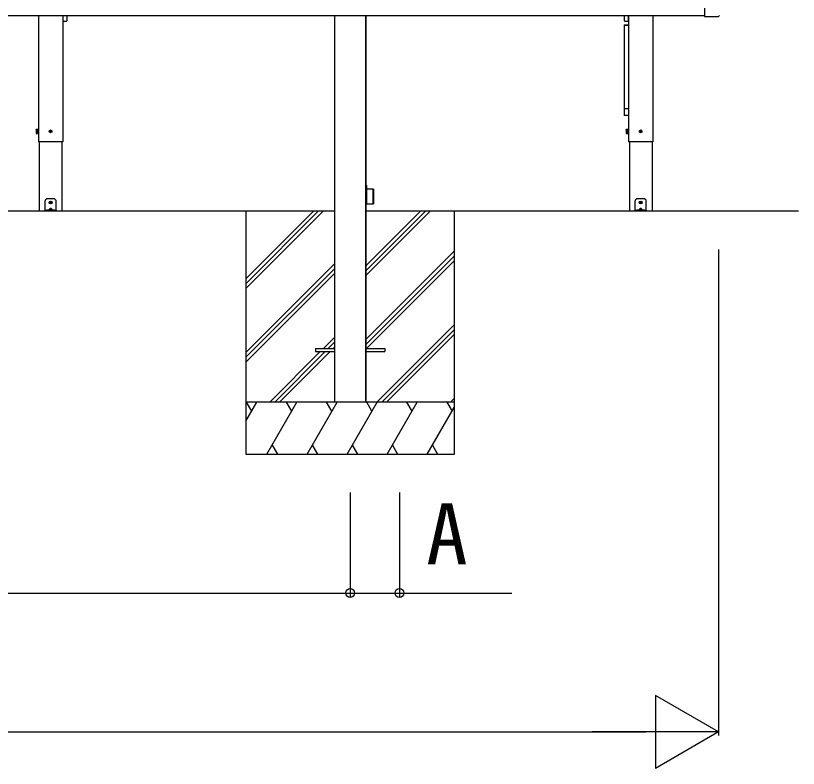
# Model space of a CAD drawing. Units: millimetres, scale not verified. Extents: x -1050 to 1050, y -1560 to 1553.
# Drawn here: x -274.4 to -48.9, y 733.4 to 950.2 of the extents above; entities that cross this region are included whole.
import ezdxf
from ezdxf.enums import TextEntityAlignment as Align

# ---------------------------------------------------------------- set-up
doc = ezdxf.new("R2010")
doc.units = ezdxf.units.MM
doc.header["$LTSCALE"] = 8
for name, color, linetype in [('0-2_YKK_11', 7, 'Continuous'), ('0-5_YKK_A1', 4, 'Continuous'), ('0-6_YKK_D', 6, 'Continuous')]:
    doc.layers.add(name, color=color, linetype=linetype)
doc.styles.add('ＭＳ ゴシック', font='')
doc.styles.get('ＭＳ ゴシック').set_extended_font_data('MS Gothic')

msp = doc.modelspace()

# ---------------------------------------------------------------- linework, layer by layer
at = {"layer": '0-2_YKK_11'}
for p, q in [((-182.588, 893.886), (-506.148, 893.886)), ((-48.931, 893.886), (-173.548, 893.886)), ((-182.588, 854.384), (-182.588, 853.387)), ((-173.548, 854.384), (-173.548, 853.387))]:
    msp.add_line(p, q, dxfattribs=at)
msp.add_lwpolyline([(-173.548, 838.886), (-173.598, 838.886), (-182.538, 838.886), (-182.588, 838.886)], dxfattribs=at)
at = {"layer": '0-5_YKK_A1'}
for p, q in [((-75.968, 950.186), (-342.868, 950.186)), ((-267.876, 950.186), (-267.876, 913.886)), ((-267.868, 950.186), (-267.868, 913.886)), ((-260.888, 950.186), (-260.888, 948.766)), ((-259.648, 948.766), (-259.648, 950.186)), ((-182.588, 950.186), (-182.588, 838.886)), ((-173.598, 950.186), (-173.598, 838.886)), ((-173.548, 950.186), (-173.548, 838.886)), ((-99.088, 950.186), (-99.088, 948.766)), ((-97.868, 950.186), (-97.868, 950.175)), ((-97.868, 950.186), (-97.868, 913.886)), ((-97.86, 950.186), (-97.86, 913.886)), ((-97.848, 948.766), (-97.848, 950.186)), ((-90.86, 950.186), (-90.86, 913.886)), ((-90.86, 950.186), (-90.86, 913.886)), ((-90.852, 950.186), (-90.852, 913.886)), ((-75.868, 949.936), (-72.009, 949.936)), ((-71.929, 949.975), (-71.938, 949.965)), ((-71.929, 949.975), (-71.707, 950.197)), ((-71.697, 950.206), (-71.707, 950.197)), ((-260.868, 948.706), (-260.868, 913.886)), ((-260.86, 948.696), (-260.86, 913.886)), ((-260.788, 948.666), (-259.748, 948.666)), ((-99.088, 947.452), (-99.088, 945.736)), ((-99.068, 923.327), (-99.068, 947.397)), ((-98.988, 948.666), (-97.948, 948.666)), ((-98.988, 947.552), (-97.948, 947.552)), ((-98.988, 947.527), (-97.948, 947.527)), ((-98.968, 947.49), (-97.968, 947.49)), ((-99.088, 923.272), (-99.088, 923.258)), ((-99.088, 923.258), (-99.088, 923.206)), ((-99.088, 923.206), (-99.088, 922.95)), ((-99.088, 922.95), (-99.088, 921.78)), ((-97.948, 923.364), (-98.988, 923.364)), ((-97.948, 921.456), (-98.988, 921.456)), ((-268.548, 917.386), (-268.503, 917.463)), ((-268.548, 917.386), (-268.548, 916.386)), ((-268.548, 916.386), (-268.503, 916.308)), ((-268.503, 917.463), (-268.148, 917.463)), ((-268.503, 917.174), (-268.148, 917.174)), ((-268.503, 916.597), (-268.148, 916.597)), ((-268.503, 916.308), (-268.148, 916.308)), ((-268.148, 917.463), (-268.148, 916.308)), ((-268.028, 917.511), (-267.868, 917.511)), ((-264.592, 916.936), (-264.481, 916.938)), ((-264.592, 916.836), (-264.481, 916.834)), ((-264.481, 916.938), (-264.43, 916.948)), ((-264.481, 916.834), (-264.43, 916.824)), ((-264.42, 916.999), (-264.43, 916.948)), ((-264.42, 916.772), (-264.43, 916.824)), ((-264.418, 917.11), (-264.42, 916.999)), ((-264.418, 916.661), (-264.42, 916.772)), ((-264.318, 917.11), (-264.316, 916.999)), ((-264.318, 916.661), (-264.316, 916.772)), ((-264.316, 916.999), (-264.306, 916.948)), ((-264.316, 916.772), (-264.306, 916.824)), ((-264.254, 916.938), (-264.306, 916.948)), ((-264.254, 916.834), (-264.306, 916.824)), ((-264.143, 916.936), (-264.254, 916.938)), ((-264.143, 916.836), (-264.254, 916.834)), ((-98.54, 917.386), (-98.496, 917.463)), ((-98.54, 917.386), (-98.54, 916.386)), ((-98.54, 916.386), (-98.496, 916.308)), ((-98.496, 917.463), (-98.14, 917.463)), ((-98.496, 917.174), (-98.14, 917.174)), ((-98.496, 916.597), (-98.14, 916.597)), ((-98.496, 916.308), (-98.14, 916.308)), ((-98.14, 917.463), (-98.14, 916.308)), ((-98.02, 917.511), (-97.86, 917.511)), ((-94.585, 916.936), (-94.474, 916.938)), ((-94.585, 916.836), (-94.474, 916.834)), ((-94.474, 916.938), (-94.422, 916.948)), ((-94.474, 916.834), (-94.422, 916.824)), ((-94.412, 916.999), (-94.422, 916.948)), ((-94.412, 916.772), (-94.422, 916.824)), ((-94.41, 917.11), (-94.412, 916.999)), ((-94.41, 916.661), (-94.412, 916.772)), ((-94.31, 917.11), (-94.308, 916.999)), ((-94.31, 916.661), (-94.308, 916.772)), ((-94.308, 916.999), (-94.298, 916.948)), ((-94.308, 916.772), (-94.298, 916.824)), ((-94.247, 916.938), (-94.298, 916.948)), ((-94.247, 916.834), (-94.298, 916.824)), ((-94.136, 916.936), (-94.247, 916.938)), ((-94.136, 916.836), (-94.247, 916.834)), ((-260.86, 913.886), (-267.876, 913.886)), ((-267.633, 913.886), (-267.633, 893.886)), ((-261.103, 913.886), (-261.103, 893.886)), ((-90.852, 913.886), (-97.868, 913.886)), ((-97.625, 913.886), (-97.625, 893.886)), ((-91.095, 913.886), (-91.095, 893.886)), ((-173.548, 901.336), (-173.496, 901.336)), ((-173.496, 901.306), (-173.548, 901.306)), ((-173.496, 901.336), (-173.426, 901.336)), ((-173.496, 901.336), (-173.496, 901.306)), ((-173.479, 899.465), (-173.496, 901.306)), ((-173.396, 901.306), (-173.38, 899.577)), ((-171.397, 900.211), (-173.386, 900.246)), ((-171.397, 898.111), (-171.397, 900.211)), ((-171.368, 900.181), (-171.368, 896.04)), ((-173.368, 898.111), (-173.548, 898.111)), ((-173.356, 899.461), (-173.368, 898.111)), ((-173.368, 898.111), (-173.356, 896.76)), ((-171.397, 896.01), (-171.397, 898.111)), ((-265.968, 894.186), (-265.968, 896.903)), ((-265.468, 897.486), (-265.909, 897.044)), ((-263.268, 897.486), (-265.468, 897.486)), ((-264.592, 896.436), (-264.481, 896.438)), ((-264.592, 896.336), (-264.481, 896.334)), ((-264.481, 896.438), (-264.43, 896.448)), ((-264.481, 896.334), (-264.43, 896.324)), ((-264.42, 896.499), (-264.43, 896.448)), ((-264.42, 896.272), (-264.43, 896.324)), ((-264.418, 896.61), (-264.42, 896.499)), ((-264.418, 896.161), (-264.42, 896.272)), ((-264.318, 896.61), (-264.316, 896.499)), ((-264.318, 896.161), (-264.316, 896.272)), ((-264.316, 896.499), (-264.306, 896.448)), ((-264.316, 896.272), (-264.306, 896.324)), ((-264.254, 896.438), (-264.306, 896.448)), ((-264.254, 896.334), (-264.306, 896.324)), ((-264.143, 896.436), (-264.254, 896.438)), ((-264.143, 896.336), (-264.254, 896.334)), ((-262.826, 897.044), (-263.268, 897.486)), ((-262.768, 894.186), (-262.768, 896.903)), ((-173.548, 895.915), (-173.487, 895.915)), ((-173.487, 895.886), (-173.548, 895.886)), ((-173.487, 895.915), (-173.479, 896.757)), ((-173.487, 895.886), (-173.487, 895.915)), ((-173.417, 895.886), (-173.487, 895.886)), ((-173.38, 896.644), (-173.387, 895.915)), ((-173.386, 895.975), (-171.397, 896.01)), ((-95.96, 894.186), (-95.96, 896.903)), ((-95.46, 897.486), (-95.902, 897.044)), ((-93.26, 897.486), (-95.46, 897.486)), ((-94.585, 896.436), (-94.474, 896.438)), ((-94.585, 896.336), (-94.474, 896.334)), ((-94.474, 896.438), (-94.422, 896.448)), ((-94.474, 896.334), (-94.422, 896.324)), ((-94.412, 896.499), (-94.422, 896.448)), ((-94.412, 896.272), (-94.422, 896.324)), ((-94.41, 896.61), (-94.412, 896.499)), ((-94.41, 896.161), (-94.412, 896.272)), ((-94.31, 896.61), (-94.308, 896.499)), ((-94.31, 896.161), (-94.308, 896.272)), ((-94.308, 896.499), (-94.298, 896.448)), ((-94.308, 896.272), (-94.298, 896.324)), ((-94.247, 896.438), (-94.298, 896.448)), ((-94.247, 896.334), (-94.298, 896.324)), ((-94.136, 896.436), (-94.247, 896.438)), ((-94.136, 896.336), (-94.247, 896.334)), ((-92.819, 897.044), (-93.26, 897.486)), ((-92.76, 894.186), (-92.76, 896.903)), ((-261.103, 893.886), (-267.633, 893.886)), ((-265.968, 894.136), (-265.968, 894.186)), ((-265.968, 893.886), (-265.968, 894.136)), ((-265.968, 894.136), (-265.909, 894.136)), ((-265.909, 893.886), (-265.968, 893.886)), ((-265.909, 894.136), (-265.468, 894.136)), ((-263.268, 894.136), (-265.468, 894.136)), ((-263.268, 893.886), (-265.468, 893.886)), ((-264.512, 894.631), (-264.958, 894.186)), ((-264.768, 894.228), (-264.768, 894.186)), ((-264.768, 894.186), (-263.968, 894.186)), ((-264.718, 894.136), (-264.018, 894.136)), ((-263.778, 894.186), (-264.223, 894.631)), ((-263.968, 894.228), (-263.968, 894.186)), ((-263.268, 893.886), (-263.268, 894.136)), ((-263.268, 894.136), (-262.826, 894.136)), ((-262.826, 893.886), (-263.268, 893.886)), ((-262.826, 894.136), (-262.768, 894.136)), ((-262.768, 894.186), (-262.768, 894.136)), ((-208.121, 893.886), (-208.121, 823.886)), ((-208.121, 874.414), (-188.65, 893.886)), ((-208.121, 873), (-187.235, 893.886)), ((-208.121, 871.586), (-185.821, 893.886)), ((-173.548, 875.323), (-154.985, 893.886)), ((-173.548, 876.737), (-156.399, 893.886)), ((-173.548, 878.151), (-157.813, 893.886)), ((-148.121, 893.886), (-148.121, 823.886)), ((-91.095, 893.886), (-97.625, 893.886)), ((-95.96, 894.136), (-95.96, 894.186)), ((-95.96, 893.886), (-95.96, 894.136)), ((-95.96, 894.136), (-95.902, 894.136)), ((-95.902, 893.886), (-95.96, 893.886)), ((-95.902, 894.136), (-95.46, 894.136)), ((-93.26, 894.136), (-95.46, 894.136)), ((-93.26, 893.886), (-95.46, 893.886)), ((-94.505, 894.631), (-94.95, 894.186)), ((-94.76, 894.228), (-94.76, 894.186)), ((-94.76, 894.186), (-93.96, 894.186)), ((-94.71, 894.136), (-94.01, 894.136)), ((-93.77, 894.186), (-94.216, 894.631)), ((-93.96, 894.228), (-93.96, 894.186)), ((-93.26, 893.886), (-93.26, 894.136)), ((-93.26, 894.136), (-92.819, 894.136)), ((-92.819, 893.886), (-93.26, 893.886)), ((-92.819, 894.136), (-92.76, 894.136)), ((-92.76, 894.186), (-92.76, 894.136)), ((-173.548, 856.938), (-148.121, 882.364)), ((-173.548, 855.524), (-148.121, 880.95)), ((-173.322, 854.336), (-148.121, 879.536)), ((-208.121, 853.201), (-182.588, 878.735)), ((-208.121, 851.787), (-182.588, 877.32)), ((-208.121, 850.373), (-182.588, 875.906)), ((-170.387, 838.886), (-148.121, 861.151)), ((-168.973, 838.886), (-148.121, 859.737)), ((-185.773, 854.336), (-182.588, 857.521)), ((-167.558, 838.886), (-148.121, 858.323)), ((-184.359, 854.336), (-182.588, 856.107)), ((-182.945, 854.336), (-182.588, 854.693)), ((-201.224, 838.886), (-186.673, 853.436)), ((-199.809, 838.886), (-185.259, 853.436)), ((-198.395, 838.886), (-183.845, 853.436)), ((-188.048, 854.336), (-188.048, 853.436)), ((-188.048, 854.336), (-182.588, 854.336)), ((-188.048, 853.436), (-182.588, 853.436)), ((-173.548, 854.336), (-168.048, 854.336)), ((-173.548, 853.436), (-168.048, 853.436)), ((-168.048, 854.336), (-168.048, 853.436)), ((-149.174, 838.886), (-148.121, 839.938)), ((-148.121, 838.886), (-208.121, 838.886)), ((-208.121, 833.363), (-204.933, 838.886)), ((-206.433, 836.288), (-207.933, 838.886)), ((-202.046, 823.886), (-193.386, 838.886)), ((-194.886, 836.287), (-196.386, 838.886)), ((-190.499, 823.886), (-181.839, 838.886)), ((-183.339, 836.287), (-184.839, 838.886)), ((-178.952, 823.886), (-170.292, 838.886)), ((-171.792, 836.287), (-173.292, 838.886)), ((-167.405, 823.886), (-158.745, 838.886)), ((-160.245, 836.288), (-161.745, 838.886)), ((-155.858, 823.886), (-148.121, 837.286)), ((-150.198, 838.886), (-148.698, 836.288)), ((-200.546, 826.484), (-199.046, 823.886)), ((-188.999, 826.484), (-187.499, 823.886)), ((-177.452, 826.484), (-175.952, 823.886)), ((-165.905, 826.484), (-164.405, 823.886)), ((-154.358, 826.484), (-152.858, 823.886)), ((-208.121, 823.886), (-148.121, 823.886))]:
    msp.add_line(p, q, dxfattribs=at)
for points in [[(-75.968, 964.294), (-75.968, 950.277), (-75.968, 950.036)], [(-99.088, 921.78), (-99.088, 921.576), (-99.088, 921.556)], [(-267.868, 916.261), (-268.028, 916.261), (-268.028, 917.511)], [(-97.86, 916.261), (-98.02, 916.261), (-98.02, 917.511)], [(-173.479, 899.465), (-173.379, 899.462), (-173.356, 899.461)], [(-173.479, 896.757), (-173.379, 896.759), (-173.356, 896.76)], [(-265.468, 894.136), (-265.468, 893.886), (-265.909, 893.886)], [(-262.768, 894.136), (-262.768, 893.886), (-262.826, 893.886)], [(-95.46, 894.136), (-95.46, 893.886), (-95.902, 893.886)], [(-92.76, 894.136), (-92.76, 893.886), (-92.819, 893.886)]]:
    msp.add_lwpolyline(points, dxfattribs=at)
for points in [[(-268.148, 917.461), (-268.028, 917.461), (-268.028, 916.311), (-268.148, 916.311)], [(-98.14, 917.461), (-98.02, 917.461), (-98.02, 916.311), (-98.14, 916.311)]]:
    msp.add_lwpolyline(points, close=True, dxfattribs=at)
for centre, radius in [((-264.368, 916.886), 0.4), ((-264.156, 916.673), 0.03), ((-94.36, 916.886), 0.4), ((-94.148, 916.673), 0.03), ((-264.368, 896.386), 0.4), ((-264.156, 896.173), 0.03), ((-94.36, 896.386), 0.4), ((-94.148, 896.173), 0.03)]:
    msp.add_circle(centre, radius, dxfattribs=at)
for centre, radius, start, end in [((-75.868, 950.036), 0.1, 180, 270), ((-72.009, 950.036), 0.1, 270, 315), ((-260.788, 948.766), 0.1, 180, 270), ((-259.748, 948.766), 0.1, 270, 0), ((-98.988, 948.766), 0.1, 180, 270), ((-98.988, 947.452), 0.1, 90, 180), ((-98.991, 947.43), 0.0964, 87.79679, 177.6127), ((-98.971, 947.393), 0.0964, 87.79679, 177.6127), ((-97.964, 947.393), 0.0964, 6.84841, 92.20321), ((-97.948, 948.766), 0.1, 270, 0), ((-97.948, 947.452), 0.1, 37.44287, 90), ((-97.946, 947.424), 0.103, 40.31355, 90.66766), ((-99, 945.737), 0.0881, 180.33509, 219.38129), ((-98.991, 923.268), 0.0964, 87.79679, 177.6127), ((-97.944, 923.268), 0.0964, 38.24694, 92.20321), ((-98.988, 921.556), 0.1, 180, 270), ((-97.948, 921.556), 0.1, 270, 322.55713), ((-268.292, 917.319), 0.256, 145.61708, 214.38292), ((-268.292, 916.453), 0.256, 145.61708, 214.38292), ((-267.592, 916.886), 0.955, 162.41276, 197.58724), ((-264.368, 916.886), 0.23, 167.44414, 192.55586), ((-264.368, 916.886), 0.23, 77.44414, 102.55586), ((-264.368, 916.886), 0.23, 257.44414, 282.55586), ((-264.368, 916.886), 0.23, 347.44414, 12.55586), ((-98.285, 917.319), 0.256, 145.61708, 214.38292), ((-98.285, 916.453), 0.256, 145.61708, 214.38292), ((-97.585, 916.886), 0.955, 162.41276, 197.58724), ((-94.36, 916.886), 0.23, 167.44414, 192.55586), ((-94.36, 916.886), 0.23, 77.44414, 102.55586), ((-94.36, 916.886), 0.23, 257.44414, 282.55586), ((-94.36, 916.886), 0.23, 347.44414, 12.55586), ((-173.426, 901.306), 0.03, 0.5, 90), ((-171.398, 900.181), 0.03, 0, 89), ((-173.484, 899.568), 0.104, 272.34943, 4.76455), ((-265.768, 896.903), 0.2, 135, 180), ((-264.368, 896.386), 0.23, 167.44414, 192.55586), ((-264.368, 896.386), 0.23, 77.44414, 102.55586), ((-264.368, 896.386), 0.23, 257.44414, 282.55586), ((-264.368, 896.386), 0.23, 347.44414, 12.55586), ((-262.968, 896.903), 0.2, 0, 45), ((-173.486, 896.651), 0.105, 356.22953, 86.65649), ((-173.417, 895.916), 0.03, 270, 359.5), ((-171.398, 896.04), 0.03, 271, 0), ((-95.76, 896.903), 0.2, 135, 180), ((-94.36, 896.386), 0.23, 167.44414, 192.55586), ((-94.36, 896.386), 0.23, 77.44414, 102.55586), ((-94.36, 896.386), 0.23, 257.44414, 282.55586), ((-94.36, 896.386), 0.23, 347.44414, 12.55586), ((-92.96, 896.903), 0.2, 0, 45), ((-264.668, 894.228), 0.1, 126.03188, 180), ((-264.718, 894.186), 0.05, 180, 270), ((-264.368, 893.816), 0.61, 53.96812, 126.03188), ((-264.018, 894.186), 0.05, 270, 0), ((-264.068, 894.228), 0.1, 0, 53.96812), ((-94.66, 894.228), 0.1, 126.03188, 180), ((-94.71, 894.186), 0.05, 180, 270), ((-94.36, 893.816), 0.61, 53.96812, 126.03188), ((-94.01, 894.186), 0.05, 270, 0), ((-94.06, 894.228), 0.1, 0, 53.96812)]:
    msp.add_arc(centre, radius, start, end, dxfattribs=at)
for centre, major_axis, ratio, start_param, end_param in [((-173.496, 901.306), (0.1, 0), 0.002618, 0.000016, 1.5707362), ((-173.487, 895.916), (0.1, 0), 0.002618, 4.7124491, 6.2831693), ((-264.908, 894.186), (0.0688, 0.0425), 0.381966, 2.1243707, 3.695167), ((-264.368, 894.343), (0, -0.354), 0.707107, 2.5261129, 3.7570724), ((-263.828, 894.186), (0.0688, -0.0425), 0.381966, 5.7296109, 7.3004073), ((-94.9, 894.186), (0.0688, 0.0425), 0.381966, 2.1243707, 3.695167), ((-94.36, 894.343), (0, -0.354), 0.707107, 2.5261129, 3.7570724), ((-93.82, 894.186), (0.0688, -0.0425), 0.381966, 5.7296109, 7.3004073)]:
    msp.add_ellipse(centre, major_axis=major_axis, ratio=ratio, start_param=start_param, end_param=end_param, dxfattribs=at)
at = {"layer": '0-6_YKK_D'}
for p, q in [((-71.918, 882.886), (-71.918, 742.886)), ((-178.068, 812.886), (-178.068, 782.886)), ((-178.068, 812.886), (-178.068, 782.886)), ((-163.868, 812.886), (-163.868, 782.886)), ((-510.668, 783.886), (-178.068, 783.886)), ((-71.918, 743.886), (-90.104, 754.386)), ((-90.104, 754.386), (-90.104, 733.386)), ((-595.818, 743.886), (-92.918, 743.886)), ((-71.918, 743.886), (-108.291, 743.886)), ((-71.918, 743.886), (-90.104, 733.386))]:
    msp.add_line(p, q, dxfattribs=at)
msp.add_lwpolyline([(-178.068, 783.886), (-163.868, 783.886), (-131.495, 783.886)], dxfattribs=at)
for centre in [(-178.068, 783.886), (-178.068, 783.886), (-163.868, 783.886)]:
    msp.add_circle(centre, 1.275, dxfattribs=at)

# ---------------------------------------------------------------- texts
at = {"layer": '0-6_YKK_D', "style": 'ＭＳ ゴシック'}
msp.add_text('A', height=17.6, dxfattribs=at).set_placement((-156.177, 786.886), align=Align.BOTTOM_LEFT)

doc.saveas('drawing.dxf')
